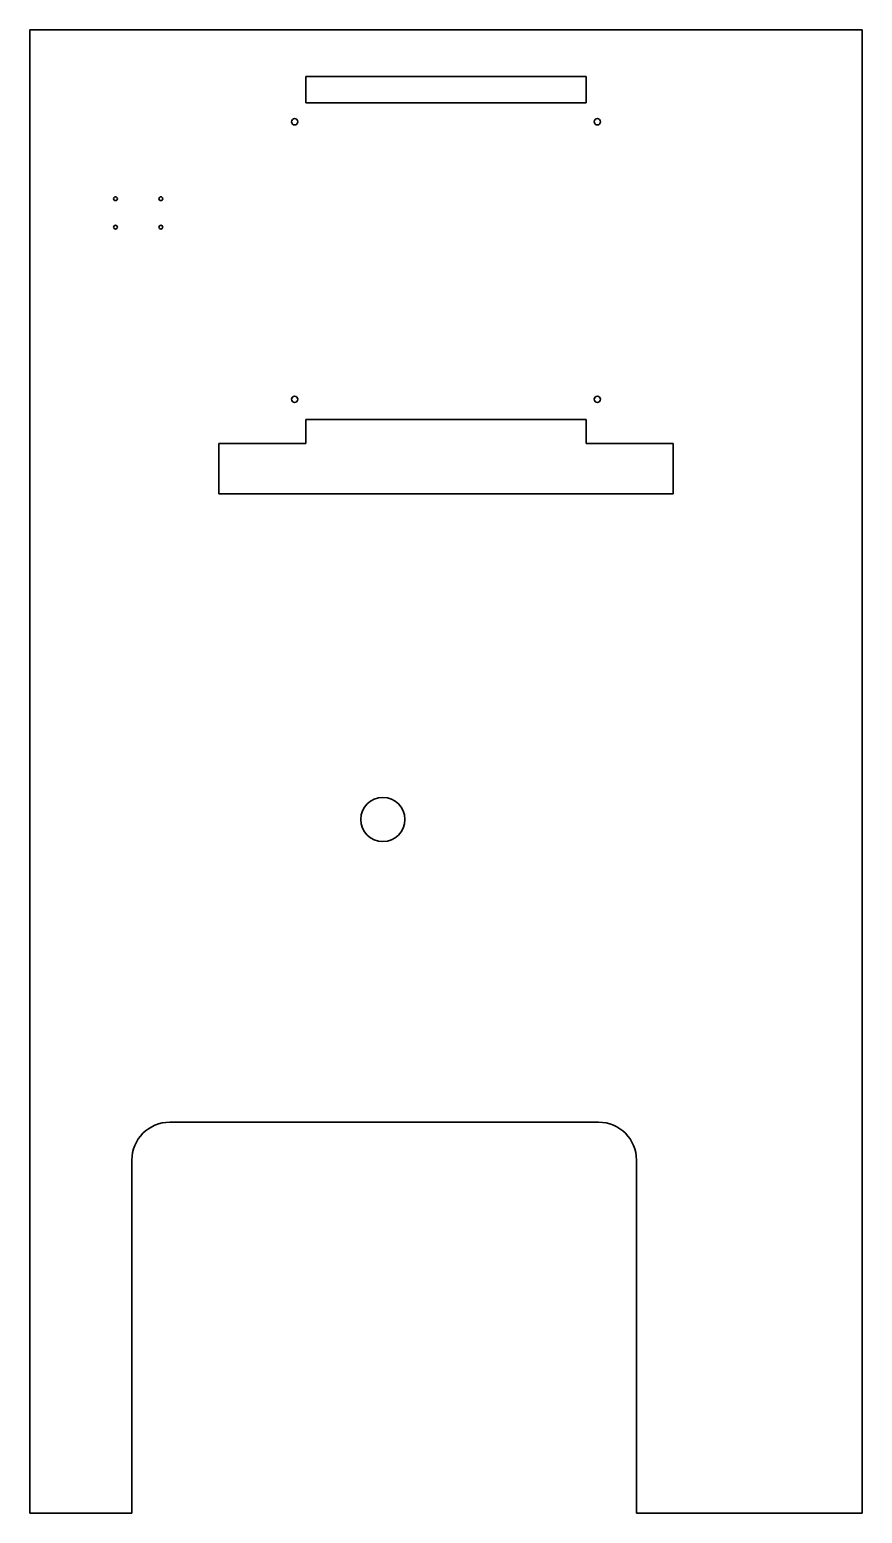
# Model space of a CAD drawing. Header units: inches. Extents: x 0 to 660, y 0 to 1176.
import ezdxf

# ---------------------------------------------------------------- set-up
doc = ezdxf.new("R2010")
doc.units = ezdxf.units.IN
doc.header["$MEASUREMENT"] = 0
doc.layers.add('SIMUMAK Visible (ISO)', color=7, linetype='Continuous', lineweight=35)

# ---------------------------------------------------------------- blocks, each defined once
blk = doc.blocks.new('AMB-04-ESTFR02_Sheet_VIEW1')
at = {"layer": 'SIMUMAK Visible (ISO)'}
for p, q in [((-330, -588), (-330, 588)), ((-330, 588), (330, 588)), ((330, 588), (330, -588)), ((-111, 530), (-111, 551)), ((-111, 551), (111, 551)), ((111, 551), (111, 530)), ((111, 530), (-111, 530)), ((-111, 279), (111, 279)), ((-111, 260), (-111, 279)), ((111, 279), (111, 260)), ((-180, 260), (-111, 260)), ((-180, 220), (-180, 260)), ((111, 260), (180, 260)), ((180, 260), (180, 220)), ((180, 220), (-180, 220)), ((-219, -278), (121, -278)), ((-249, -588), (-249, -308)), ((151, -308), (151, -588)), ((-249, -588), (-330, -588)), ((330, -588), (151, -588))]:
    blk.add_line(p, q, dxfattribs=at)
for centre, radius in [((-120, 515), 2.5), ((120, 515), 2.5), ((-262, 454), 1.5), ((-226, 454), 1.5), ((-262, 431.5), 1.5), ((-226, 431.5), 1.5), ((-120, 295), 2.5), ((120, 295), 2.5), ((-50, -38), 17.5)]:
    blk.add_circle(centre, radius, dxfattribs=at)
for centre, start, end in [((-219, -308), 90, 180), ((121, -308), 360, 90)]:
    blk.add_arc(centre, 30, start, end, dxfattribs=at)

msp = doc.modelspace()

# ---------------------------------------------------------------- block references
msp.add_blockref('AMB-04-ESTFR02_Sheet_VIEW1', (330, 588))

doc.saveas('drawing.dxf')
